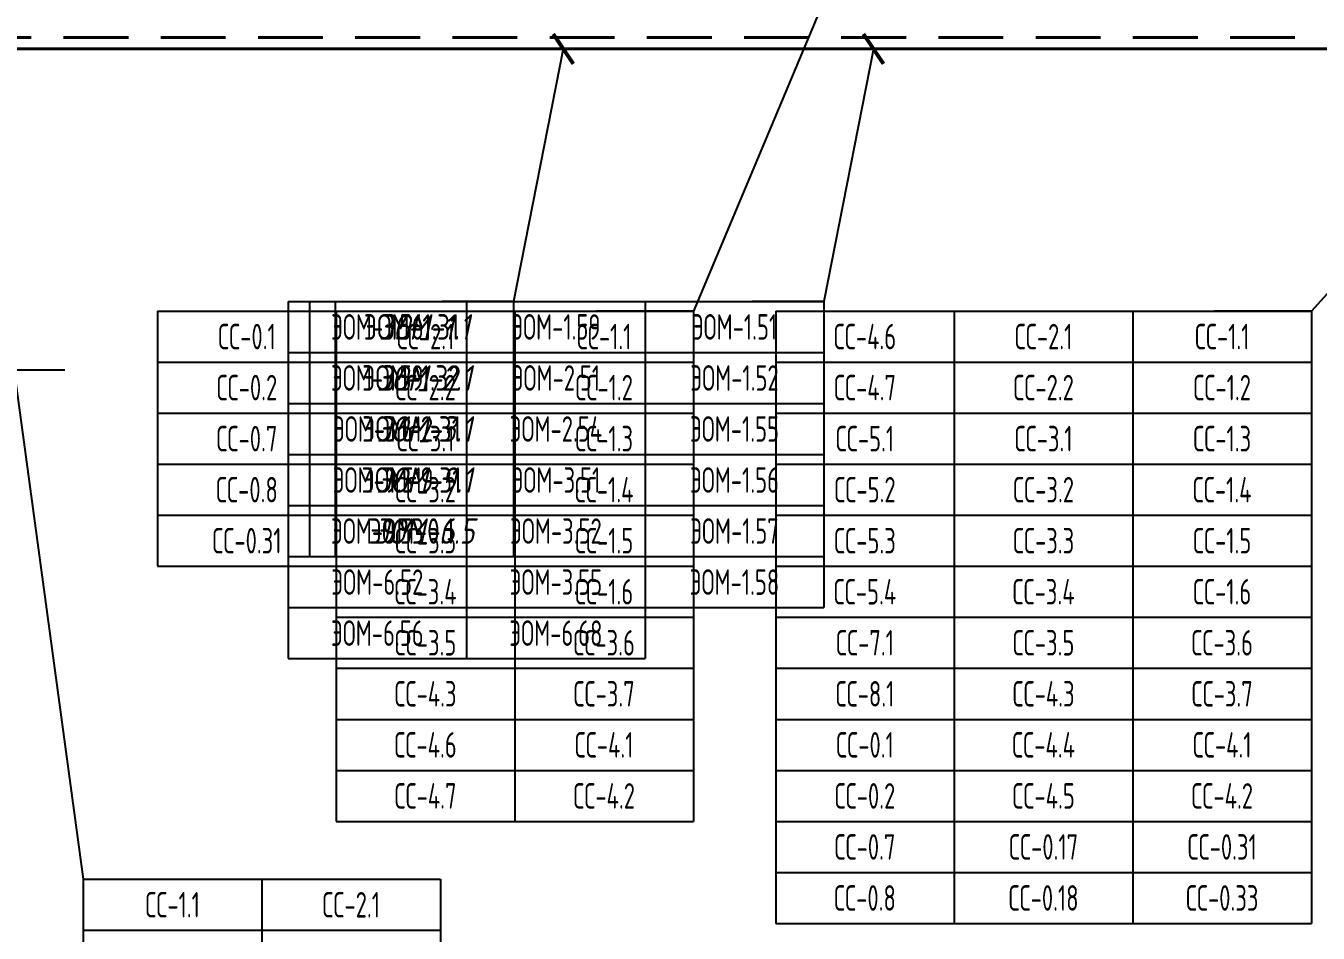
# Model space of a CAD drawing. Header units: millimetres. Extents: x -8189 to 16488, y -6763 to 17206.
# Drawn here: x 8927 to 11459, y 6955 to 8733 of the extents above; entities that cross this region are included whole.
import ezdxf

# ---------------------------------------------------------------- set-up
doc = ezdxf.new("R2010")
doc.units = ezdxf.units.MM
doc.linetypes.add('DASHED', pattern=[19.05, 12.7, -6.35])
for name, color, linetype in [('02 Розетки', 7, 'Continuous'), ('03 Стационарное ЭО', 7, 'Continuous'), ('04 Освещение', 7, 'Continuous'), ('05 Слаботочка', 7, 'Continuous'), ('06 Авт-ка климата', 7, 'Continuous'), ('12 Трассы и коробки 220', 7, 'Continuous')]:
    doc.layers.add(name, color=color, linetype=linetype)
doc.styles.add('GOST typeA', font='GOST_A.TTF')
doc.styles.get("Standard").update_dxf_attribs({"font": 'arial.ttf'})
doc.styles.add('ГОСТ-ISOCPEUR', font='isocpeui.ttf', dxfattribs={"width": 0.8})
doc.linetypes.add('220V_LINE', pattern='A,0.2,-0.05,["~220V",Standard,S=0.1,R=0,X=0,Y=-0.05],-0.4,0.1', length=0.75)
doc.dimstyles.new('ISO-25', dxfattribs={"dimtxt": 2.5, "dimasz": 2.5, "dimexe": 1.25, "dimexo": 0.625, "dimtad": 1, "dimtxsty": 'Standard', "dimcen": 2.5, "dimadec": 0, "dimazin": 0, "dimtfac": 1, "dimtmove": 0, "dimatfit": 3, "dimfxl": 1, "dimarcsym": 0})

# ---------------------------------------------------------------- blocks, each defined once
blk = doc.blocks.new('*T202')
at = {"layer": '02 Розетки', "color": 0, "lineweight": -2}
for p, q in [((0, 0), (350, 0)), ((0, 0), (0, -500)), ((350, 0), (350, -500)), ((0, -100), (350, -100)), ((0, -200), (350, -200)), ((0, -300), (350, -300)), ((0, -400), (350, -400)), ((0, -500), (350, -500))]:
    blk.add_line(p, q, dxfattribs=at)
at = {"layer": '02 Розетки', "color": 0, "char_height": 50, "width": 330, "attachment_point": 5, "style": 'ГОСТ-ISOCPEUR'}
for s, insert in [('{ЭОМ-1.1}', (175, -50)), ('ЭОМ-2.1', (175, -150)), ('{ЭОМ-3.1}', (175, -250)), ('{ЭОМ-9.1}', (175, -350)), ('{ЭОМ-6.5}', (175, -450))]:
    blk.add_mtext(s, dxfattribs=dict(at, insert=insert))
blk = doc.blocks.new('*T320')
at = {"layer": '03 Стационарное ЭО', "color": 0, "lineweight": -2}
for p, q in [((0, 0), (400, 0)), ((0, 0), (0, -500)), ((400, 0), (400, -500)), ((0, -100), (400, -100)), ((0, -200), (400, -200)), ((0, -300), (400, -300)), ((0, -400), (400, -400)), ((0, -500), (400, -500))]:
    blk.add_line(p, q, dxfattribs=at)
at = {"layer": '03 Стационарное ЭО', "color": 0, "char_height": 50, "width": 380, "attachment_point": 5, "style": 'GOST typeA'}
for s, insert in [('{\\W0.9;ЭОМ-1.31}', (200, -50)), ('{\\W0.9;ЭОМ-1.32}', (200, -150)), ('{\\W0.9;ЭОМ-2.31}', (200, -250)), ('{\\W0.9;ЭОМ-9.31}', (200, -350)), ('{\\W0.9;ЭОМ-0.1}', (200, -450))]:
    blk.add_mtext(s, dxfattribs=dict(at, insert=insert))
blk = doc.blocks.new('*T336')
at = {"layer": '04 Освещение', "color": 0, "lineweight": -2}
for p, q in [((0, 0), (350, 0)), ((0, 0), (0, -600)), ((350, 0), (350, -600)), ((0, -100), (350, -100)), ((0, -200), (350, -200)), ((0, -300), (350, -300)), ((0, -400), (350, -400)), ((0, -500), (350, -500)), ((0, -600), (350, -600))]:
    blk.add_line(p, q, dxfattribs=at)
at = {"layer": '04 Освещение', "color": 0, "char_height": 50, "width": 330, "attachment_point": 5, "style": 'GOST typeA'}
for s, insert in [('{\\W0.8;ЭОМ-1.51}', (175, -50)), ('{\\W0.8;ЭОМ-1.52}', (175, -150)), ('{\\W0.8;ЭОМ-1.55}', (175, -250)), ('{\\W0.8;ЭОМ-1.56}', (175, -350)), ('{\\W0.8;ЭОМ-1.57}', (175, -450)), ('{\\W0.8;ЭОМ-1.58}', (175, -550))]:
    blk.add_mtext(s, dxfattribs=dict(at, insert=insert))
blk = doc.blocks.new('*T392')
at = {"layer": '04 Освещение', "color": 0, "lineweight": -2}
for p, q in [((0, 0), (350, 0)), ((0, 0), (0, -700)), ((350, 0), (350, -700)), ((0, -100), (350, -100)), ((0, -200), (350, -200)), ((0, -300), (350, -300)), ((0, -400), (350, -400)), ((0, -500), (350, -500)), ((0, -600), (350, -600)), ((0, -700), (350, -700))]:
    blk.add_line(p, q, dxfattribs=at)
at = {"layer": '04 Освещение', "color": 0, "char_height": 50, "width": 330, "attachment_point": 5, "style": 'GOST typeA'}
for s, insert in [('{\\W0.8;ЭОМ-1.59}', (175, -50)), ('{\\W0.8;ЭОМ-2.51}', (175, -150)), ('{\\W0.8;ЭОМ-2.54}', (175, -250)), ('{\\W0.8;ЭОМ-3.51}', (175, -350)), ('{\\W0.8;ЭОМ-3.52}', (175, -450)), ('{\\W0.8;ЭОМ-3.55}', (175, -550)), ('{\\W0.8;ЭОМ-6.68}', (175, -650))]:
    blk.add_mtext(s, dxfattribs=dict(at, insert=insert))
blk = doc.blocks.new('*T401')
at = {"layer": '04 Освещение', "color": 0, "lineweight": -2}
for p, q in [((0, 0), (350, 0)), ((0, 0), (0, -700)), ((350, 0), (350, -700)), ((0, -100), (350, -100)), ((0, -200), (350, -200)), ((0, -300), (350, -300)), ((0, -400), (350, -400)), ((0, -500), (350, -500)), ((0, -600), (350, -600)), ((0, -700), (350, -700))]:
    blk.add_line(p, q, dxfattribs=at)
at = {"layer": '04 Освещение', "color": 0, "char_height": 50, "width": 330, "attachment_point": 5, "style": 'GOST typeA'}
for s, insert in [('{\\W0.8;ЭОМ-3.56}', (175, -50)), ('{\\W0.8;ЭОМ-3.59}', (175, -150)), ('{\\W0.8;ЭОМ-3.61}', (175, -250)), ('{\\W0.8;ЭОМ-9.51}', (175, -350)), ('{\\W0.8;ЭОМ-9.53}', (175, -450)), ('{\\W0.8;ЭОМ-6.52}', (175, -550)), ('{\\W0.8;ЭОМ-6.56}', (175, -650))]:
    blk.add_mtext(s, dxfattribs=dict(at, insert=insert))
blk = doc.blocks.new('*T619')
at = {"layer": '05 Слаботочка', "color": 0, "lineweight": -2}
for p, q in [((0, 0), (350, 0)), ((0, 0), (0, -1200)), ((350, 0), (350, -1200)), ((0, -100), (350, -100)), ((0, -200), (350, -200)), ((0, -300), (350, -300)), ((0, -400), (350, -400)), ((0, -500), (350, -500)), ((0, -600), (350, -600)), ((0, -700), (350, -700)), ((0, -800), (350, -800)), ((0, -900), (350, -900)), ((0, -1000), (350, -1000)), ((0, -1100), (350, -1100)), ((0, -1200), (350, -1200))]:
    blk.add_line(p, q, dxfattribs=at)
at = {"layer": '05 Слаботочка', "color": 0, "char_height": 50, "width": 330, "attachment_point": 5, "style": 'GOST typeA'}
for s, insert in [('{\\W0.8;СС-1.1}', (175, -50)), ('{\\W0.8;СС-1.2}', (175, -150)), ('{\\W0.8;СС-1.3}', (175, -250)), ('{\\W0.8;СС-1.4}', (175, -350)), ('{\\W0.8;СС-1.5}', (175, -450)), ('{\\W0.8;СС-1.6}', (175, -550)), ('{\\W0.8;СС-3.6}', (175, -650)), ('{\\W0.8;СС-3.7}', (175, -750)), ('{\\W0.8;СС-4.1}', (175, -850)), ('{\\W0.8;СС-4.2}', (175, -950)), ('{\\W0.8;СС-0.31}', (175, -1050)), ('{\\W0.8;СС-0.33}', (175, -1150))]:
    blk.add_mtext(s, dxfattribs=dict(at, insert=insert))
blk = doc.blocks.new('*T620')
at = {"layer": '05 Слаботочка', "color": 0, "lineweight": -2}
for p, q in [((0, 0), (350, 0)), ((0, 0), (0, -1000)), ((350, 0), (350, -1000)), ((0, -100), (350, -100)), ((0, -200), (350, -200)), ((0, -300), (350, -300)), ((0, -400), (350, -400)), ((0, -500), (350, -500)), ((0, -600), (350, -600)), ((0, -700), (350, -700)), ((0, -800), (350, -800)), ((0, -900), (350, -900)), ((0, -1000), (350, -1000))]:
    blk.add_line(p, q, dxfattribs=at)
at = {"layer": '05 Слаботочка', "color": 0, "char_height": 50, "width": 330, "attachment_point": 5, "style": 'GOST typeA'}
for s, insert in [('{\\W0.8;СС-1.1}', (175, -50)), ('{\\W0.8;СС-1.2}', (175, -150)), ('{\\W0.8;СС-1.3}', (175, -250)), ('{\\W0.8;СС-1.4}', (175, -350)), ('{\\W0.8;СС-1.5}', (175, -450)), ('{\\W0.8;СС-1.6}', (175, -550)), ('{\\W0.8;СС-3.6}', (175, -650)), ('{\\W0.8;СС-3.7}', (175, -750)), ('{\\W0.8;СС-4.1}', (175, -850)), ('{\\W0.8;СС-4.2}', (175, -950))]:
    blk.add_mtext(s, dxfattribs=dict(at, insert=insert))
blk = doc.blocks.new('*T621')
at = {"layer": '05 Слаботочка', "color": 0, "lineweight": -2}
for p, q in [((0, 0), (350, 0)), ((0, 0), (0, -1100)), ((350, 0), (350, -1100)), ((0, -100), (350, -100)), ((0, -200), (350, -200)), ((0, -300), (350, -300)), ((0, -400), (350, -400)), ((0, -500), (350, -500)), ((0, -600), (350, -600)), ((0, -700), (350, -700)), ((0, -800), (350, -800)), ((0, -900), (350, -900)), ((0, -1000), (350, -1000)), ((0, -1100), (350, -1100))]:
    blk.add_line(p, q, dxfattribs=at)
at = {"layer": '05 Слаботочка', "color": 0, "char_height": 50, "width": 330, "attachment_point": 5, "style": 'GOST typeA'}
for s, insert in [('{\\W0.8;СС-1.1}', (175, -50)), ('{\\W0.8;СС-1.2}', (175, -150)), ('{\\W0.8;СС-1.3}', (175, -250)), ('{\\W0.8;СС-1.4}', (175, -350)), ('{\\W0.8;СС-1.5}', (175, -450)), ('{\\W0.8;СС-1.6}', (175, -550)), ('{\\W0.8;СС-3.6}', (175, -650)), ('{\\W0.8;СС-0.1}', (175, -750)), ('{\\W0.8;СС-0.2}', (175, -850)), ('{\\W0.8;СС-0.7}', (175, -950)), ('{\\W0.8;СС-0.8}', (175, -1050))]:
    blk.add_mtext(s, dxfattribs=dict(at, insert=insert))
blk = doc.blocks.new('*T636')
at = {"layer": '05 Слаботочка', "color": 0, "lineweight": -2}
for p, q in [((0, 0), (350, 0)), ((0, 0), (0, -800)), ((350, 0), (350, -800)), ((0, -100), (350, -100)), ((0, -200), (350, -200)), ((0, -300), (350, -300)), ((0, -400), (350, -400)), ((0, -500), (350, -500)), ((0, -600), (350, -600)), ((0, -700), (350, -700)), ((0, -800), (350, -800))]:
    blk.add_line(p, q, dxfattribs=at)
at = {"layer": '05 Слаботочка', "color": 0, "char_height": 50, "width": 330, "attachment_point": 5, "style": 'GOST typeA'}
for s, insert in [('{\\W0.8;СС-2.1}', (175, -50)), ('{\\W0.8;СС-2.2}', (175, -150)), ('{\\W0.8;СС-3.1}', (175, -250)), ('{\\W0.8;СС-3.2}', (175, -350)), ('{\\W0.8;СС-3.3}', (175, -450)), ('{\\W0.8;СС-3.4}', (175, -550)), ('{\\W0.8;СС-3.5}', (175, -650)), ('{\\W0.8;СС-0.32}', (175, -750))]:
    blk.add_mtext(s, dxfattribs=dict(at, insert=insert))
blk = doc.blocks.new('*T637')
at = {"layer": '05 Слаботочка', "color": 0, "lineweight": -2}
for p, q in [((0, 0), (350, 0)), ((0, 0), (0, -1000)), ((350, 0), (350, -1000)), ((0, -100), (350, -100)), ((0, -200), (350, -200)), ((0, -300), (350, -300)), ((0, -400), (350, -400)), ((0, -500), (350, -500)), ((0, -600), (350, -600)), ((0, -700), (350, -700)), ((0, -800), (350, -800)), ((0, -900), (350, -900)), ((0, -1000), (350, -1000))]:
    blk.add_line(p, q, dxfattribs=at)
at = {"layer": '05 Слаботочка', "color": 0, "char_height": 50, "width": 330, "attachment_point": 5, "style": 'GOST typeA'}
for s, insert in [('{\\W0.8;СС-2.1}', (175, -50)), ('{\\W0.8;СС-2.2}', (175, -150)), ('{\\W0.8;СС-3.1}', (175, -250)), ('{\\W0.8;СС-3.2}', (175, -350)), ('{\\W0.8;СС-3.3}', (175, -450)), ('{\\W0.8;СС-3.4}', (175, -550)), ('{\\W0.8;СС-3.5}', (175, -650)), ('{\\W0.8;СС-4.3}', (175, -750)), ('{\\W0.8;СС-4.6}', (175, -850)), ('{\\W0.8;СС-4.7}', (175, -950))]:
    blk.add_mtext(s, dxfattribs=dict(at, insert=insert))
blk = doc.blocks.new('*T638')
at = {"layer": '05 Слаботочка', "color": 0, "lineweight": -2}
for p, q in [((0, 0), (350, 0)), ((0, 0), (0, -1200)), ((350, 0), (350, -1200)), ((0, -100), (350, -100)), ((0, -200), (350, -200)), ((0, -300), (350, -300)), ((0, -400), (350, -400)), ((0, -500), (350, -500)), ((0, -600), (350, -600)), ((0, -700), (350, -700)), ((0, -800), (350, -800)), ((0, -900), (350, -900)), ((0, -1000), (350, -1000)), ((0, -1100), (350, -1100)), ((0, -1200), (350, -1200))]:
    blk.add_line(p, q, dxfattribs=at)
at = {"layer": '05 Слаботочка', "color": 0, "char_height": 50, "width": 330, "attachment_point": 5, "style": 'GOST typeA'}
for s, insert in [('{\\W0.8;СС-2.1}', (175, -50)), ('{\\W0.8;СС-2.2}', (175, -150)), ('{\\W0.8;СС-3.1}', (175, -250)), ('{\\W0.8;СС-3.2}', (175, -350)), ('{\\W0.8;СС-3.3}', (175, -450)), ('{\\W0.8;СС-3.4}', (175, -550)), ('{\\W0.8;СС-3.5}', (175, -650)), ('{\\W0.8;СС-4.3}', (175, -750)), ('{\\W0.8;СС-4.4}', (175, -850)), ('{\\W0.8;СС-4.5}', (175, -950)), ('{\\W0.8;СС-0.17}', (175, -1050)), ('{\\W0.8;СС-0.18}', (175, -1150))]:
    blk.add_mtext(s, dxfattribs=dict(at, insert=insert))
blk = doc.blocks.new('*T664')
at = {"layer": '05 Слаботочка', "color": 0, "lineweight": -2}
for p, q in [((0, 0), (350, 0)), ((0, 0), (0, -1200)), ((350, 0), (350, -1200)), ((0, -100), (350, -100)), ((0, -200), (350, -200)), ((0, -300), (350, -300)), ((0, -400), (350, -400)), ((0, -500), (350, -500)), ((0, -600), (350, -600)), ((0, -700), (350, -700)), ((0, -800), (350, -800)), ((0, -900), (350, -900)), ((0, -1000), (350, -1000)), ((0, -1100), (350, -1100)), ((0, -1200), (350, -1200))]:
    blk.add_line(p, q, dxfattribs=at)
at = {"layer": '05 Слаботочка', "color": 0, "char_height": 50, "width": 330, "attachment_point": 5, "style": 'GOST typeA'}
for s, insert in [('{\\W0.8;СС-4.6}', (175, -50)), ('{\\W0.8;СС-4.7}', (175, -150)), ('{\\W0.8;СС-5.1}', (175, -250)), ('{\\W0.8;СС-5.2}', (175, -350)), ('{\\W0.8;СС-5.3}', (175, -450)), ('{\\W0.8;СС-5.4}', (175, -550)), ('{\\W0.8;СС-7.1}', (175, -650)), ('{\\W0.8;СС-8.1}', (175, -750)), ('{\\W0.8;СС-0.1}', (175, -850)), ('{\\W0.8;СС-0.2}', (175, -950)), ('{\\W0.8;СС-0.7}', (175, -1050)), ('{\\W0.8;СС-0.8}', (175, -1150))]:
    blk.add_mtext(s, dxfattribs=dict(at, insert=insert))
blk = doc.blocks.new('*T673')
at = {"layer": '05 Слаботочка', "color": 0, "lineweight": -2}
for p, q in [((0, 0), (350, 0)), ((0, 0), (0, -500)), ((350, 0), (350, -500)), ((0, -100), (350, -100)), ((0, -200), (350, -200)), ((0, -300), (350, -300)), ((0, -400), (350, -400)), ((0, -500), (350, -500))]:
    blk.add_line(p, q, dxfattribs=at)
at = {"layer": '05 Слаботочка', "color": 0, "char_height": 50, "width": 330, "attachment_point": 5, "style": 'GOST typeA'}
for s, insert in [('{\\W0.8;СС-0.1}', (175, -50)), ('{\\W0.8;СС-0.2}', (175, -150)), ('{\\W0.8;СС-0.7}', (175, -250)), ('{\\W0.8;СС-0.8}', (175, -350)), ('{\\W0.8;СС-0.31}', (175, -450))]:
    blk.add_mtext(s, dxfattribs=dict(at, insert=insert))

msp = doc.modelspace()

# ---------------------------------------------------------------- linework, layer by layer
at = {"layer": '02 Розетки'}
msp.add_line((8373.4, 8058.4), (9003.4, 8058.4), dxfattribs=at)
at = {"layer": '06 Авт-ка климата', "linetype": 'DASHED', "lineweight": 40, "ltscale": 10, "flags": 128}
msp.add_lwpolyline([(13128.5, 8709.7), (7634.7, 8709.7), (7634.7, 7052)], dxfattribs=at)
at = {"layer": '12 Трассы и коробки 220', "linetype": '220V_LINE', "lineweight": 40, "ltscale": 200, "flags": 128}
msp.add_lwpolyline([(13079.2, 8687.4), (7683.6, 8687.4)], dxfattribs=at)

# ---------------------------------------------------------------- block references
for name, p in [('*T401', (9440.7, 8192.7)), ('*T320', (9482.8, 8192.7)), ('*T202', (9532.8, 8192.7)), ('*T392', (9790.7, 8192.7)), ('*T336', (10140.7, 8192.7)), ('*T673', (9185.2, 8173.8)), ('*T637', (9535.2, 8173.8)), ('*T620', (9885.2, 8173.8)), ('*T664', (10396.4, 8173.8)), ('*T638', (10746.4, 8173.8)), ('*T619', (11096.4, 8173.8)), ('*T621', (9039.5, 7060.5)), ('*T636', (9389.5, 7060.5))]:
    msp.add_blockref(name, p)

# ---------------------------------------------------------------- leaders
at = {"layer": '02 Розетки'}
msp.add_leader([(9980.2, 8687.4), (9882.8, 8192.7), (9742.7, 8192.7)], dimstyle='ISO-25', override={"dimasz": 50, "dimgap": 1, "dimtad": 0, "dimldrblk": 'ArchTick'}, dxfattribs=at)
at = {"layer": '03 Стационарное ЭО'}
msp.add_leader([(9980.2, 8687.4), (9882.8, 8192.7), (9742.7, 8192.7)], dimstyle='ISO-25', override={"dimasz": 50, "dimgap": 1, "dimtad": 0, "dimldrblk": 'ArchTick'}, dxfattribs=at)
at = {"layer": '04 Освещение'}
msp.add_leader([(10588, 8687.4), (10490.7, 8192.7), (10350.5, 8192.7)], dimstyle='ISO-25', override={"dimasz": 50, "dimgap": 1, "dimtad": 0, "dimldrblk": 'ArchTick'}, dxfattribs=at)
at = {"layer": '05 Слаботочка'}
for points in [[(11017.8, 10036.5), (10235.2, 8173.8), (10045.1, 8173.8)], [(12874.3, 9760.7), (11446.4, 8173.8), (11256.3, 8173.8)], [(8697.6, 9570.1), (9039.5, 7060.5), (9214.5, 7060.5)]]:
    msp.add_leader(points, dimstyle='ISO-25', override={"dimasz": 50, "dimgap": 1, "dimtad": 0, "dimldrblk": 'ArchTick'}, dxfattribs=at)

doc.saveas('drawing.dxf')
